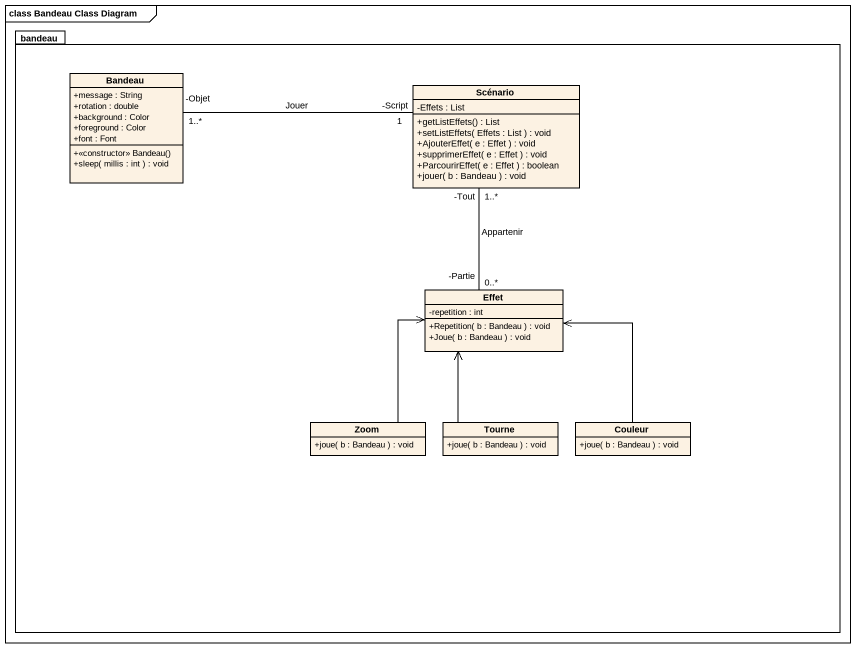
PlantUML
@startuml
mainframe class Bandeau Class Diagram
hide circle
hide empty members
skinparam classAttributeIconSize 0
package bandeau {
  class Bandeau {
    +message : String
    +rotation : double
    +background : Color
    +foreground : Color
    +font : Font
    +<<constructor>> Bandeau()
    +sleep( millis : int ) : void
  }
  class Scénario {
    -Effets : List
    +getListEffets() : List
    +setListEffets( Effets : List ) : void
    +AjouterEffet( e : Effet ) : void
    +supprimerEffet( e : Effet ) : void
    +ParcourirEffet( e : Effet ) : boolean
    +jouer( b : Bandeau ) : void
  }
  class Effet {
    -repetition : int
    +Repetition( b : Bandeau ) : void
    +Joue( b : Bandeau ) : void
  }
  class Zoom {
    +joue( b : Bandeau ) : void
  }
  class Tourne {
    +joue( b : Bandeau ) : void
  }
  class Couleur {
    +joue( b : Bandeau ) : void
  }
}
Scénario "-Script\n1" -left- "-Objet\n1..*" Bandeau : Jouer
Effet "-Partie\n0..*" -up- "-Tout\n1..*" Scénario : Appartenir
Zoom -up-> Effet
Tourne -up-> Effet
Couleur -up-> Effet
@enduml
